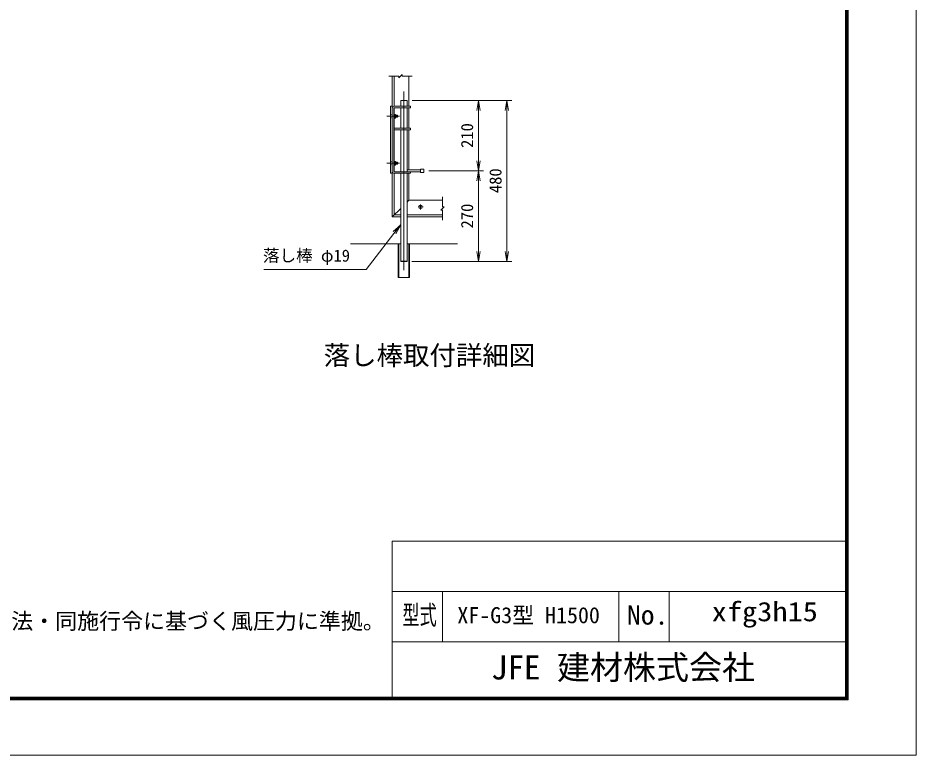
# Model space of a CAD drawing. Units: millimetres, scale not verified, with parts at other scales. Extents: x 1712 to 14312, y -4632 to 4278.
# Drawn here: x 8963 to 14312, y -4632 to -238 of the extents above; entities that cross this region are included whole.
import ezdxf
from ezdxf.enums import TextEntityAlignment as Align

# ---------------------------------------------------------------- set-up
doc = ezdxf.new("R2010")
doc.units = ezdxf.units.MM
doc.header["$LTSCALE"] = 70
doc.linetypes.add('USER1', pattern=[50.8, 31.75, -6.35, 6.35, -6.35])
for name, color, linetype, lineweight in [('0-0_D-TTL', 7, 'Continuous', 9), ('0-1_D-TTL-TXT', 7, 'Continuous', 18), ('0-2_D-STR1', 1, 'Continuous', 18), ('0-3_D-BMK', 2, 'USER1', 13), ('0-5_D-BGD', 7, 'Continuous', 9), ('0-7_D-STR3', 3, 'Continuous', 13), ('0-9_D-STR-DIM', 7, 'Continuous', 9), ('0-A_0', 7, 'Continuous', 9), ('0-B_D-STR-TXT', 7, 'Continuous', 9)]:
    doc.layers.add(name, color=color, linetype=linetype, lineweight=lineweight)
doc.styles.add('ＭＳ ゴシック', font='')
doc.styles.get('ＭＳ ゴシック').set_extended_font_data('MS Gothic')

# ---------------------------------------------------------------- blocks, each defined once
blk = doc.blocks.new('_Open')
at = {"layer": '0-A_0'}
blk.add_line((-70, 11.67), (0, 0), dxfattribs=at)
blk.add_lwpolyline([(-70, -11.67), (0, 0), (-70, 0)], dxfattribs=at)

msp = doc.modelspace()

# ---------------------------------------------------------------- linework, layer by layer
at = {"layer": '0-0_D-TTL'}
for p, q in [((11192.34, -3356.91), (11192.34, -4286.91)), ((11192.34, -3356.91), (13892.34, -3356.91)), ((11192.34, -3656.91), (13892.34, -3656.91)), ((11492.34, -3656.91), (11492.34, -3956.91)), ((12542.34, -3656.91), (12542.34, -3956.91)), ((12842.34, -3656.91), (12842.34, -3956.91)), ((11192.34, -3956.91), (13892.34, -3956.91))]:
    msp.add_line(p, q, dxfattribs=at)
at = {"layer": '0-0_D-TTL', "color": 2, "lineweight": 18}
msp.add_lwpolyline([(1712.34, 4278.09), (14312.34, 4278.09), (14312.34, -4631.91), (1712.34, -4631.91)], close=True, dxfattribs=at)
at = {"layer": '0-0_D-TTL'}
for points in [[(2117.34, 3948.09), (13907.34, 3948.09), (13907.34, -4301.91), (2117.34, -4301.91)], [(2121.09, 3944.34), (13903.59, 3944.34), (13903.59, -4298.16), (2121.09, -4298.16)], [(2124.84, 3940.59), (13899.84, 3940.59), (13899.84, -4294.41), (2124.84, -4294.41)], [(2128.59, 3936.84), (13896.09, 3936.84), (13896.09, -4290.66), (2128.59, -4290.66)], [(2132.34, 3933.09), (13892.34, 3933.09), (13892.34, -4286.91), (2132.34, -4286.91)]]:
    msp.add_lwpolyline(points, close=True, dxfattribs=at)
at = {"layer": '0-2_D-STR1'}
for p, q in [((11191.95, -1424.48), (11191.95, -584.48)), ((11203.95, -764.52), (11203.95, -584.48)), ((11291.95, -764.48), (11291.95, -584.48)), ((11203.95, -812.98), (11203.95, -773.6)), ((11291.95, -895.48), (11291.95, -773.48)), ((11203.95, -1092.98), (11203.95, -835.98)), ((11291.95, -1143.48), (11291.95, -904.48)), ((11203.95, -1155.35), (11203.95, -1115.98)), ((11203.95, -1412.48), (11203.95, -1164.44)), ((11291.95, -1324.48), (11291.95, -1164.48)), ((11291.95, -1324.48), (11280.95, -1335.48)), ((11291.95, -1324.48), (11491.95, -1324.48)), ((11242.95, -1373.48), (11191.95, -1424.48)), ((11191.95, -1424.48), (11242.95, -1424.48)), ((11203.95, -1412.48), (11242.95, -1412.48)), ((11280.95, -1412.48), (11491.95, -1412.48)), ((11280.95, -1424.48), (11491.95, -1424.48))]:
    msp.add_line(p, q, dxfattribs=at)
at = {"layer": '0-3_D-BMK'}
for p, q in [((11261.95, -677.34), (11261.95, -1741.9)), ((11236.32, -824.48), (11160.84, -824.48)), ((11236.32, -1104.48), (11160.84, -1104.48)), ((11375.83, -1364.48), (11346.07, -1364.48)), ((11360.95, -1349.6), (11360.95, -1379.36))]:
    msp.add_line(p, q, dxfattribs=at)
at = {"layer": '0-5_D-BGD'}
for p, q in [((10942.95, -1584.48), (11242.95, -1584.48)), ((11580.95, -1584.48), (11280.95, -1584.48))]:
    msp.add_line(p, q, dxfattribs=at)
at = {"layer": '0-7_D-STR3'}
for p, q in [((11242.95, -729.48), (11242.95, -764.48)), ((11242.95, -729.48), (11280.95, -729.48)), ((11280.95, -729.48), (11280.95, -764.48)), ((11191.95, -777.48), (11191.95, -1151.48)), ((11200.95, -777.48), (11200.95, -1151.48)), ((11204.95, -764.48), (11301.95, -764.48)), ((11204.95, -773.48), (11301.95, -773.48)), ((11242.95, -773.48), (11242.95, -895.48)), ((11280.95, -773.48), (11280.95, -895.48)), ((11301.95, -764.48), (11301.95, -773.48)), ((11182.95, -812.48), (11191.95, -816.54)), ((11182.95, -836.48), (11191.89, -832.48)), ((11210.05, -812.98), (11200.95, -812.98)), ((11210.05, -818.8), (11200.95, -818.8)), ((11210.05, -830.16), (11200.95, -830.16)), ((11210.05, -835.98), (11200.95, -835.98)), ((11210.95, -814.54), (11210.05, -812.98)), ((11210.95, -834.42), (11210.05, -835.98)), ((11210.95, -834.42), (11210.95, -814.54)), ((11221.95, -818.48), (11210.95, -818.48)), ((11222.95, -819.48), (11210.95, -819.48)), ((11222.95, -829.48), (11210.95, -829.48)), ((11221.95, -830.48), (11210.95, -830.48)), ((11221.95, -818.48), (11221.95, -830.48)), ((11221.95, -818.48), (11222.95, -819.48)), ((11222.95, -829.48), (11221.95, -830.48)), ((11222.95, -819.48), (11222.95, -829.48)), ((11200.95, -895.48), (11301.95, -895.48)), ((11200.95, -904.48), (11301.95, -904.48)), ((11242.95, -904.48), (11242.95, -1155.48)), ((11280.95, -904.48), (11280.95, -1155.48)), ((11301.95, -895.48), (11301.95, -904.48)), ((11182.95, -1092.48), (11191.95, -1096.54)), ((11182.95, -1116.48), (11191.89, -1112.48)), ((11210.05, -1092.98), (11200.95, -1092.98)), ((11210.05, -1098.8), (11200.95, -1098.8)), ((11210.05, -1110.16), (11200.95, -1110.16)), ((11210.05, -1115.98), (11200.95, -1115.98)), ((11210.95, -1094.54), (11210.05, -1092.98)), ((11210.95, -1114.42), (11210.05, -1115.98)), ((11210.95, -1114.42), (11210.95, -1094.54)), ((11221.95, -1098.48), (11210.95, -1098.48)), ((11222.95, -1099.48), (11210.95, -1099.48)), ((11222.95, -1109.48), (11210.95, -1109.48)), ((11221.95, -1110.48), (11210.95, -1110.48)), ((11221.95, -1098.48), (11221.95, -1110.48)), ((11221.95, -1098.48), (11222.95, -1099.48)), ((11222.95, -1109.48), (11221.95, -1110.48)), ((11222.95, -1099.48), (11222.95, -1109.48)), ((11191.95, -1164.48), (11182.95, -1164.48)), ((11204.95, -1155.48), (11360.95, -1155.48)), ((11204.95, -1164.48), (11301.95, -1164.48)), ((11242.95, -1164.48), (11242.95, -1687.48)), ((11360.95, -1143.48), (11280.95, -1143.48)), ((11280.95, -1164.48), (11280.95, -1687.48)), ((11301.95, -1155.48), (11301.95, -1164.48)), ((11360.95, -1159.48), (11360.95, -1139.48)), ((11360.95, -1139.48), (11380.95, -1139.48)), ((11360.95, -1159.48), (11380.95, -1159.48)), ((11380.95, -1159.48), (11380.95, -1139.48)), ((11232.55, -1784.48), (11232.55, -1584.48)), ((11291.35, -1584.48), (11291.35, -1784.48)), ((11295.95, -1584.48), (11295.95, -1784.48)), ((11242.95, -1687.48), (11280.95, -1687.48)), ((11242.95, -1687.48), (11244.95, -1689.48)), ((11244.95, -1689.48), (11278.95, -1689.48)), ((11278.95, -1689.48), (11280.95, -1687.48))]:
    msp.add_line(p, q, dxfattribs=at)
for points in [[(11191.95, -764.48), (11182.95, -764.48), (11182.95, -1164.48)], [(11295.95, -1784.48), (11227.95, -1784.48), (11227.95, -1584.48)]]:
    msp.add_lwpolyline(points, dxfattribs=at)
msp.add_circle((11360.95, -1364.48), 10.5, dxfattribs=at)
for centre, radius, start, end in [((11204.95, -777.48), 13, 90, 180), ((11204.95, -777.48), 4, 90, 180), ((11201.12, -814.68), 9.83, 335.25869, 0.84603), ((11192.61, -824.48), 18.34, 341.96185, 18.03815), ((11201.12, -834.27), 9.83, 359.15397, 24.74131), ((11201.12, -1094.68), 9.83, 335.25869, 0.84603), ((11192.61, -1104.48), 18.34, 341.96185, 18.03815), ((11201.12, -1114.27), 9.83, 359.15397, 24.74131), ((11204.95, -1151.48), 13, 180, 270), ((11204.95, -1151.48), 4, 180, 270)]:
    msp.add_arc(centre, radius, start, end, dxfattribs=at)
at = {"layer": '0-9_D-STR-DIM'}
for p, q in [((11171.95, -584.48), (11231.95, -584.48)), ((11231.95, -594.48), (11251.95, -574.48)), ((11231.95, -594.48), (11231.95, -584.48)), ((11251.95, -584.48), (11251.95, -574.48)), ((11251.95, -584.48), (11311.95, -584.48)), ((11310.95, -729.48), (11736.08, -729.48)), ((11330.95, -729.48), (11905.09, -729.48)), ((11706.08, -789.48), (11706.08, -1089.48)), ((11875.09, -789.48), (11875.09, -1629.48)), ((11410.95, -1149.48), (11736.08, -1149.48)), ((11430.95, -1149.48), (11736.08, -1149.48)), ((11706.08, -1209.48), (11706.08, -1629.48)), ((11491.95, -1364.48), (11491.95, -1304.48)), ((11481.95, -1384.48), (11501.95, -1364.48)), ((11481.95, -1384.48), (11491.95, -1384.48)), ((11491.95, -1364.48), (11501.95, -1364.48)), ((11491.95, -1444.48), (11491.95, -1384.48)), ((11308.95, -1689.48), (11736.08, -1689.48)), ((11338.11, -1689.48), (11905.09, -1689.48))]:
    msp.add_line(p, q, dxfattribs=at)
at = {"layer": '0-B_D-STR-TXT'}
msp.add_lwpolyline([(10427.71, -1737.07), (11036.71, -1737.07), (11241.73, -1472.41)], dxfattribs=at)

# ---------------------------------------------------------------- block references
at = {"layer": '0-9_D-STR-DIM', "xscale": 0.8571429, "yscale": 0.8571429}
for p, rotation in [((11706.08, -729.48), 90), ((11875.09, -729.48), 90), ((11706.08, -1149.48), 270), ((11706.08, -1149.48), 90), ((11706.08, -1689.48), 270), ((11875.09, -1689.48), 270)]:
    msp.add_blockref('_Open', p, dxfattribs=dict(at, rotation=rotation))
at = {"layer": '0-B_D-STR-TXT', "xscale": 0.8571429, "yscale": 0.8571429, "rotation": 52.23712}
msp.add_blockref('_Open', (11242.95, -1470.83), dxfattribs=at)

# ---------------------------------------------------------------- texts
at = {"layer": '0-1_D-TTL-TXT', "style": 'ＭＳ ゴシック'}
for s, height, p in [('落し棒取付詳細図', 115.5, (10783.84, -2341.87)), ('XF-G3型 H1500', 95.97, (11580.2, -3874.97)), ('（設計条件）風荷重：昭和57年改正 建築基準法・同施行令に基づく風圧力に準拠。', 95.97, (6239.92, -3910.21)), ('JFE 建材株式会社', 144.2, (11780.91, -4224.67))]:
    msp.add_text(s, height=height, dxfattribs=at).set_placement(p, align=Align.BOTTOM_LEFT)
for s, width, p in [('型式', 0.65, (11252.74, -3889.12)), ('No.', 1.05, (12590.34, -3889.12)), ('xfg3h15', 1.15, (13095.2, -3869.12))]:
    msp.add_text(s, height=115.5, dxfattribs=dict(at, width=width)).set_placement(p, align=Align.BOTTOM_LEFT)
at = {"layer": '0-9_D-STR-DIM', "style": 'ＭＳ ゴシック'}
for s, p in [('210', (11695.96, -1012.98)), ('480', (11864.97, -1282.23)), ('270', (11695.96, -1492.98))]:
    msp.add_text(s, height=72.36, rotation=90, dxfattribs=at).set_placement(p, align=Align.BOTTOM_LEFT)
at = {"layer": '0-B_D-STR-TXT', "style": 'ＭＳ ゴシック'}
msp.add_text('落し棒 φ19', height=72.36, dxfattribs=at).set_placement((10422.38, -1712.67), align=Align.BOTTOM_LEFT)

doc.saveas('drawing.dxf')
